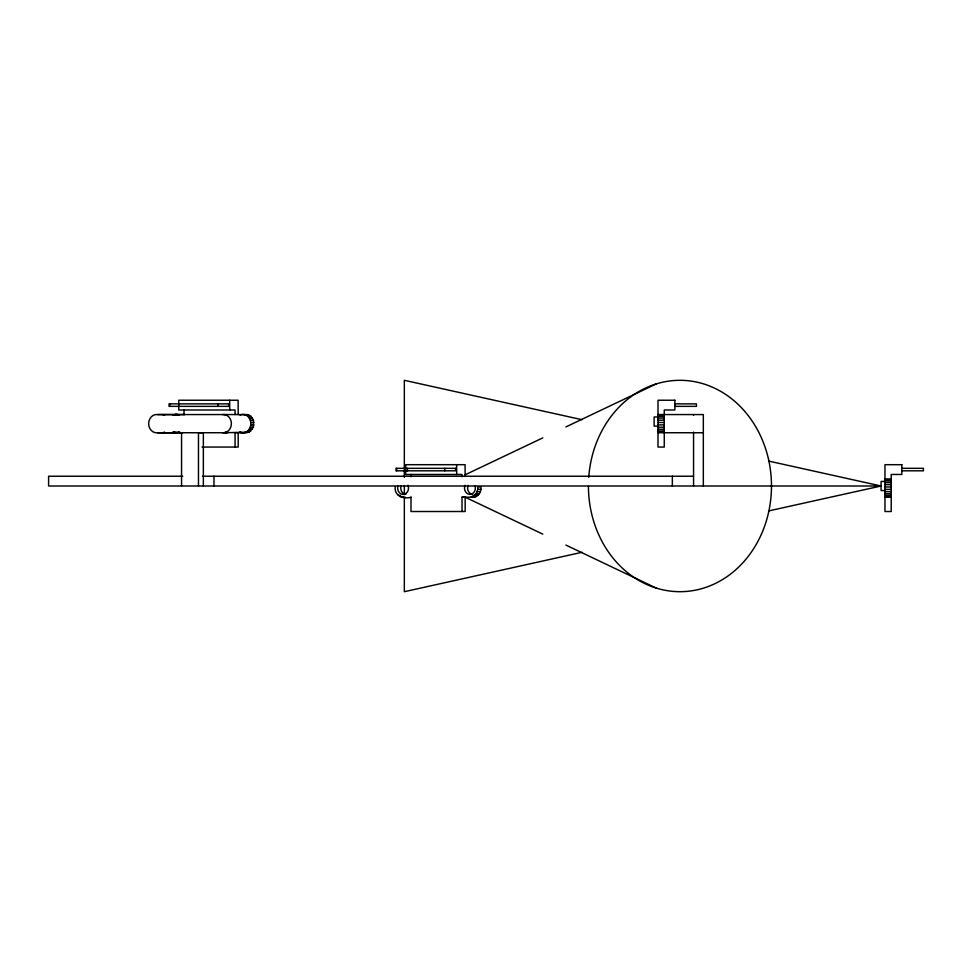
<?xml version="1.0" encoding="UTF-8"?>
<svg xmlns="http://www.w3.org/2000/svg" width="972" height="972" viewBox="0 0 972 972"><rect width="100%" height="100%" fill="white"/><g stroke="black" fill="none" stroke-linecap="round" stroke-linejoin="round"><path stroke-width="1.46" d="M184.024 414.558L184.048 409.99M239.89 432.09A9.173 7.946 -90 0 0 243.96 432.747C253.036 431.252 253.097 416.174 244.057 414.558A9.173 7.946 -90 0 0 239.987 415.153M224.435 432.747L249.087 432.139L253.413 427.206L253.461 420.183L250.97 416.405L247.192 414.558L157.573 414.57A9.173 7.946 -90 0 0 148.643 423.646A9.173 7.946 -90 0 0 157.671 432.722L181.958 432.734M410.998 476.73L411.01 474.458M477.799 489.353L477.811 486.96L480.946 486.96C481.784 492.597 476.851 498.478 470.922 497.202L476.207 493.727L477.799 489.353L480.933 489.353M464.835 474.944L542.777 437.886M565.886 426.927L656.258 383.916M173.028 415.19L175.033 414.558A9.173 7.946 90 0 1 179.115 415.153A9.173 7.946 -90 0 0 173.028 415.166L178.155 414.558M581.997 552.303L404.328 591.693L404.328 497.518M768.548 510.944L881.069 486L768.548 461.056M182.7 432.734L173.125 432.139L178.253 432.747L175.13 432.747A9.173 7.946 90 0 0 179.2 432.09M395.203 486.96C393.939 495.769 403.89 499.535 411.144 497.19M674.86 403.866L696.438 403.866L696.438 406.357L674.86 406.357M658.008 414.558L703.327 414.57L703.327 486M157.573 414.546L184.729 414.558M249.184 415.19L246.062 415.19A9.173 7.946 90 0 0 244.057 414.558M658.008 415.19L664.253 415.19M247.848 416.405L250.97 416.405M658.008 416.405L664.253 416.405M658.008 416.976L654.107 416.976L654.107 426.113L658.008 426.113M249.306 418.106L252.428 418.106M658.008 418.106L664.253 418.106M250.326 420.183L253.461 420.183M658.008 420.183L664.253 420.183M250.849 422.504L253.984 422.504M658.008 422.504L664.253 422.504M250.837 424.898L253.971 424.898M658.008 424.898L664.253 424.898M250.29 427.206L253.413 427.206M658.008 427.206L664.253 427.206M249.245 429.272L252.368 429.272M658.008 429.272L664.253 429.272M247.775 430.948L250.898 430.948M658.008 430.948L664.253 430.948M245.965 432.139L249.087 432.139M658.008 432.139L664.253 432.139M157.476 432.759L227.241 432.722A9.173 7.946 -90 0 1 225.237 432.09M658.008 432.722L703.327 432.747M202.042 447.059L238.189 447.059L238.189 432.722M901.822 468.322L923.4 468.322L923.4 470.813L901.822 470.813M182.772 476.231L48.6 476.231L48.6 486L881.069 486M202.492 476.231L693.558 476.231M884.97 479.014L891.215 479.014M884.97 479.646L891.215 479.646M884.97 480.861L891.215 480.861M884.97 481.432L881.069 481.432L881.069 490.568L884.97 490.568M884.97 482.562L891.215 482.562M884.97 484.639L891.215 484.639M884.97 486.96L891.215 486.96M884.97 489.353L891.215 489.353M477.252 491.662L480.375 491.662M884.97 491.662L891.215 491.662M476.207 493.727L479.33 493.727M884.97 493.727L891.215 493.727M398.289 495.404L400.367 495.404M474.737 495.404L477.86 495.404M884.97 495.404L891.215 495.404M400.087 496.595L403.21 496.595M472.927 496.595L476.061 496.595M884.97 496.595L891.215 496.595M402.092 497.202L405.215 497.202M462.028 511.515L462.028 497.178L465.151 497.178L465.151 511.515L410.986 511.515L410.986 497.178M884.97 497.202L891.215 497.178M247.082 432.747L235.066 432.722L235.066 447.059M462.028 497.178L474.044 497.202M581.997 419.697L404.328 380.307L404.328 477.361M464.81 497.032L542.777 534.114M565.886 545.073L656.258 588.084M465.138 476.146L465.078 464.689L405.761 464.689L405.713 474.458L462.004 474.458L462.016 476.73M456.658 464.689L456.706 474.458M238.189 414.558L238.116 400.233L178.799 400.233L178.751 409.99L235.042 409.99L235.066 414.558M229.696 400.233L229.744 409.99M693.558 414.546L693.558 415.214M693.558 432.09L693.558 486M672.345 476.231L672.345 486M444.836 468.322L444.836 470.813M407.511 468.322L407.511 470.813M404.328 486L404.328 494.639M396.71 468.322L396.71 470.813M217.874 403.866L217.874 406.357M213.962 476.231L213.962 486M203.355 486L203.355 432.734L198.47 432.734L198.47 486M181.557 432.734L181.557 486M169.748 403.866L169.748 406.357M246.159 432.103A9.173 7.946 90 0 1 240.084 432.151M162.458 414.546A9.173 7.946 90 0 1 164.547 415.19M164.547 432.09A9.173 7.946 90 0 1 162.458 432.747M225.334 415.153A9.173 7.946 -90 0 1 227.339 414.546M222.454 414.546A9.173 7.946 90 0 1 231.385 423.695A9.173 7.946 90 0 1 222.357 432.722M179.006 432.151A9.173 7.946 -90 0 1 172.931 432.103M588.74 477.301A105.693 91.526 -90 0 1 730.008 397.512A105.693 91.526 -90 0 1 723.52 578.947A105.693 91.526 -90 0 1 588.425 486M407.948 485.295A6.282 5.443 -90 0 1 408.41 486.851L408.507 488.479A6.282 5.443 -90 0 1 403.465 494.359A6.282 5.443 -90 0 1 397.755 489.353L397.657 487.713A6.282 5.443 -90 0 1 397.925 486.109M405.871 494.371A6.282 5.443 -90 0 1 400.877 489.353L400.78 487.713A6.282 5.443 -90 0 1 401.047 486.109M475.089 486.109A6.282 5.443 -90 0 1 475.369 487.713L475.272 489.353A6.282 5.443 -90 0 1 469.561 494.359A6.282 5.443 -90 0 1 464.507 488.479L464.604 486.851A6.282 5.443 -90 0 1 465.078 485.295M471.979 494.25A6.282 5.443 -90 0 1 467.629 488.479L467.739 486.851A6.282 5.443 -90 0 1 468.2 485.295M674.86 400.233L658.008 400.233L658.008 447.059L664.253 447.059L664.253 409.99L674.86 409.99L674.86 400.233M228.663 403.866L169.043 403.866L169.043 406.357L228.663 406.357L228.663 403.866M901.822 464.689L884.97 464.689L884.97 511.515L891.215 511.515L891.215 474.458L901.822 474.458L901.822 464.689M455.625 468.322L396.005 468.322L396.005 470.813L455.625 470.813L455.625 468.322"/></g></svg>
